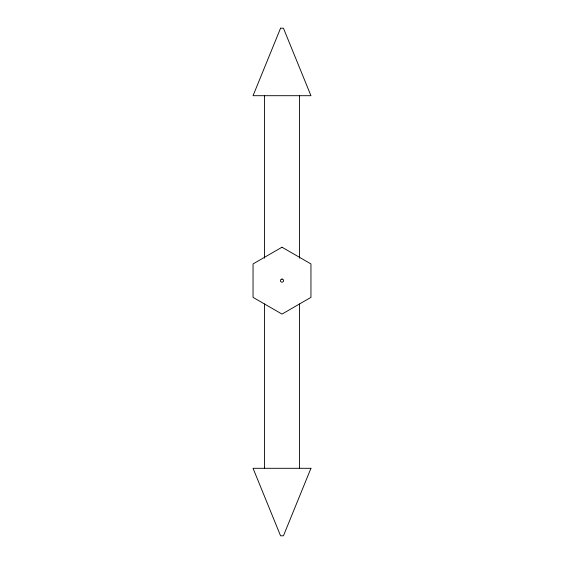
<?xml version="1.0" encoding="UTF-8"?>
<svg xmlns="http://www.w3.org/2000/svg" width="564" height="564" viewBox="0 0 564 564"><rect width="100%" height="100%" fill="white"/><g stroke="black" fill="none" stroke-linecap="round" stroke-linejoin="round"><path stroke-width="0.85" d="M299.54 95.697L299.54 258.227M299.54 303.961L299.54 468.303M264.46 95.697L264.46 258.227M264.46 303.961L264.46 468.303M280.562 28.2L253.046 95.697L310.954 95.697L283.438 28.2L280.562 28.2M310.954 468.303L283.438 535.8L280.562 535.8L253.046 468.303L310.954 468.303M282 247.215L253.046 263.931L253.046 297.369L282 314.085L310.954 297.369L310.954 263.931L282 247.215M282 278.99L280.562 279.822L280.562 281.478L282 282.31L283.438 281.478L283.438 279.822L282 278.99"/></g></svg>
